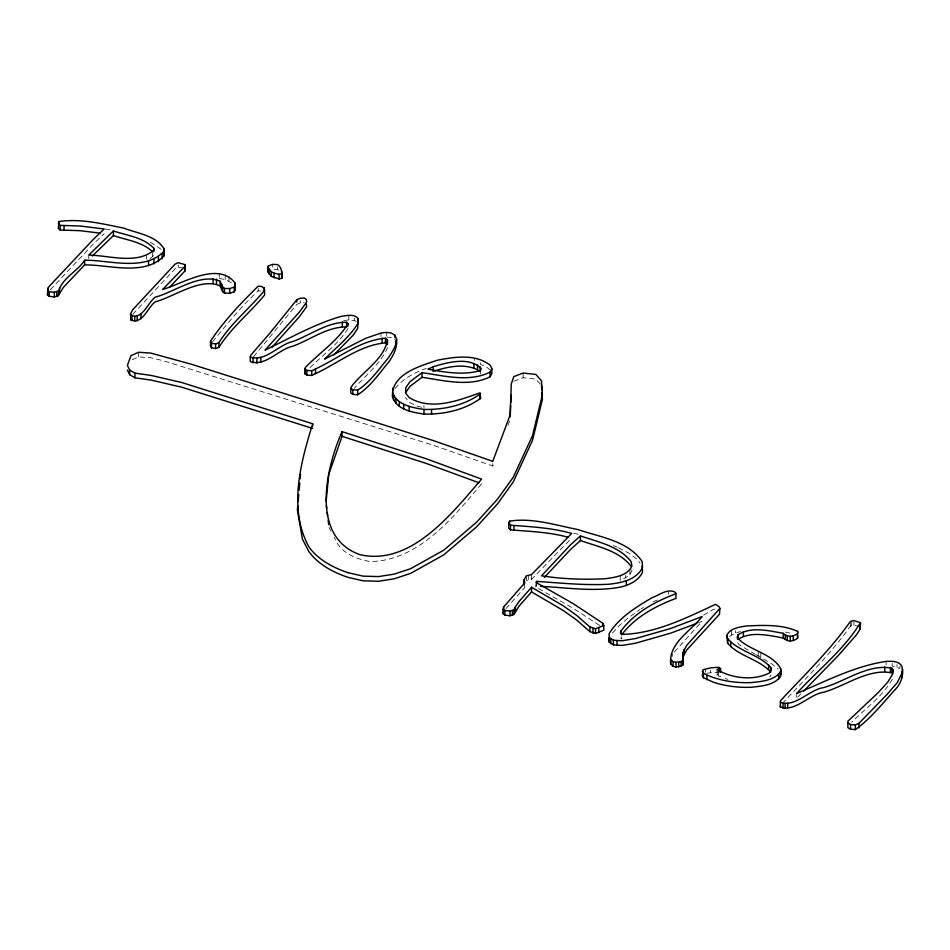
<?xml version="1.0" encoding="UTF-8"?>
<svg xmlns="http://www.w3.org/2000/svg" width="950" height="950" viewBox="0 0 950 950"><rect width="100%" height="100%" fill="white"/><g stroke="black" fill="none" stroke-linecap="round" stroke-linejoin="round"><path stroke-width="0.71" stroke-dasharray="4.75 3.56" d="M132.276 359.682L138.653 356.939L150.848 357.77L162.913 360.596L433.283 445.229L492.765 466.011L494.297 461.926M508.06 425.161L509.592 421.076M671.899 656.854L672.944 654.134M348.009 328.546C338.224 344.541 321.777 355.621 308.702 368.98M387.624 347.486C380.582 363.743 365.774 375.179 354.35 388.265M620.184 575.676L620.184 580.343L625.658 577.79L629.886 574.536L631.952 570.665L631.263 567.304M892.383 679.155C882.609 696.576 865.486 708.142 851.782 722.238M859.667 626.477L853.919 625.278L850.262 626.204C830.894 653.897 806.384 677.611 783.429 702.311M769.832 676.78L771.044 674.868M149.993 258.649L152.641 256.702L153.841 254.849L153.757 252.926M674.322 652.056L702.086 621.241L698.179 622.832M599.545 625.373L572.933 608.154L535.919 587.064L536.702 583.704M212.515 341.739C227.062 324.247 241.454 306.114 258.222 290.819L261.321 291.068M395.105 388.526C402.931 378.706 414.521 372.483 426.241 368.481M481.603 483.787C453.091 517.536 418.76 560.583 370.512 561.569C355.822 559.348 339.661 552.389 334.364 537.367M253.543 356.666L296.78 304.463L300.307 302.919L304.285 302.67M50.279 289.809L93.385 243.972L104.179 233.676M505.946 608.606L524.899 587.409L524.258 586.197M132.762 314.355L175.109 268.779L178.268 267.366L182.792 268.043M612.489 633.044L619.068 625.824L628.069 617.963L639.813 609.663M526.395 576.959L526.395 580.462L531.525 579.298L571.734 538.092M797.632 697.181L801.634 693.144M729.386 636.393L735.502 632.961L740.549 631.56M641.036 608.926L643.482 607.477M703.475 615.078L713.486 609.354L715.587 608.974L715.587 606.646M653.339 601.778L657.246 599.972M513.772 381.282L523.129 377.72L535.836 379.086L541.5 385.522M717.096 669.596L717.096 674.262L718.77 673.823M706.729 673.217L718.865 671.982M343.698 320.673L348.828 319.901L354.445 320.53L356.951 321.801M278.777 270.014L272.579 269.016L272.579 264.349M386.721 337.036L391.186 337.654L394.915 339.922M105.236 229.009L111.008 229.9M219.26 278.54L225.245 279.478L231.99 283.159M899.959 666.081L899.959 668.42L892.169 665.962L892.169 661.295M573.741 533.259L578.063 534.256M785.365 632.059L793.428 633.923M421.551 407.218L416.741 405.935L409.201 402.277L405.567 397.622M725.182 678.585L727.938 679.321M613.273 545.621L617.274 547.141M717.096 674.262L718.556 675.901L723.805 678.217M618.498 547.782L629.47 553.47L637.794 559.859L639.956 563.006M756.331 654.883L771.447 663.611L778.418 669.049M755.381 654.348L739.361 644.919L737.093 642.069L737.093 638.566M150.361 242.167L161.844 249.779M490.449 370.096L486.495 367.009L480.581 364.444L480.581 359.777M620.469 637.913L621.727 639.041L621.727 636.702M329.044 527.535L331.039 531.228M896.978 664.525L896.978 666.864M886.124 661.39L886.124 664.881M853.919 621.775L853.919 625.278M851.711 620.766L851.711 625.432M850.262 622.701L850.262 626.204M796.634 694.699L796.634 697.027M760.855 652.65L760.855 657.317M758.242 651.273L758.242 655.951M735.502 630.622L735.502 632.961M731.441 630.159L731.441 634.826M718.556 671.222L718.556 675.901M710.683 670.142L710.683 672.481M705.411 668.8L705.411 672.303M668.681 592.064L668.681 594.391M629.886 569.857L629.886 574.536M625.658 575.451L625.658 577.79M535.919 583.561L535.919 587.064M531.525 574.631L531.525 579.298M528.331 576.021L528.331 579.524M523.129 373.053L523.129 377.72M492.765 463.683L492.765 466.011M480.534 370.5L480.534 374.003M474.537 358.186L474.537 360.525M423.949 405.508L423.949 407.847M386.721 332.369L386.721 335.872M380.974 333.058L380.974 336.561M354.445 318.202L354.445 320.53M348.828 315.234L348.828 319.901M300.307 300.58L300.307 302.919M277.649 266.95L277.649 269.277M258.222 288.491L258.222 290.819M228.974 276.402L228.974 281.081M225.245 274.799L225.245 279.478M219.26 273.861L219.26 277.364M178.268 265.026L178.268 267.366M152.641 253.199L152.641 256.702M146.371 255.514L146.371 259.017M138.653 352.26L138.653 356.939M88.754 256.274L88.754 258.602"/><path stroke-width="1.43" d="M726.738 635.491L727.676 638.649C739.171 651.902 759.145 654.408 770.688 667.387L770.688 672.054C759.145 659.086 739.171 656.569 727.676 643.316L726.738 635.491C730.039 628.069 739.504 627.107 746.581 625.955C763.527 625.219 781.862 624.245 797.644 631.37L797.608 633.508C793.333 637.153 787.217 637.212 783.18 633.294C768.645 630.8 751.414 626.181 738.055 634.731L738.055 639.398C751.414 630.847 768.645 635.467 783.18 637.961C787.217 641.879 793.333 641.82 797.608 638.174L797.644 636.037M860.462 622.642C844.134 649.658 817.724 670.082 796.634 693.524C825.74 681.293 854.549 666.116 886.124 661.39C891.492 661.212 898.617 660.773 901.799 666.069C903.889 673.419 901.811 681.387 897.204 687.373C883.821 701.789 871.304 718.295 855.356 729.588L850.535 729.208L847.851 727.664L847.887 721.216L878.216 692.621L887.882 681.969L892.383 674.488L892.834 669.75L891.979 668.242C868.264 663.397 845.441 681.471 823.436 687.646C809.305 689.593 795.102 707.845 780.366 702.216L780.472 700.756C804.365 674.987 830.039 650.382 850.262 621.538L853.919 620.599L860.462 622.642L860.225 628.936L856.663 634.576L838.137 655.702L803.629 691.125M683.109 664.798L682.908 657.839L683.109 664.798L681.162 666.188L676.02 666.983L673.123 666.342L670.688 664.026C668.527 642.936 690.602 631.382 702.086 616.574L670.498 628.544L635.55 638.543L621.929 640.775L613.427 640.193L609.271 637.557L609.081 633.733C619.008 617.453 636.013 607.192 652.033 597.704C659.347 595.139 667.767 587.812 675.688 592.515L676.044 598.381C655.464 606.064 635.229 616.989 621.68 634.766M670.688 664.026L670.842 659.561M510.874 395.236L510.103 415.043L492.765 461.344L433.283 440.562L191.734 364.349L150.848 353.103L138.653 352.26L131.005 355.573L127.419 365.358L129.651 370.049L129.651 374.716L134.947 377.803L151.252 380.131L181.818 387.208L312.704 428.45M510.209 416.884L510.649 405.567M510.767 402.741L511.231 384.133L513.772 376.616L523.129 373.053L535.836 374.419L541.5 380.843L542.391 394.761L532.523 435.658L513.261 477.256L497.491 499.225L476.473 522.322L443.709 550.216L410.649 568.694L394.286 574.121L378.444 576.591L363.102 576.139L348.258 572.743M891.979 668.242L891.979 672.909C868.264 668.064 845.441 686.137 823.436 692.312C809.305 694.26 795.102 712.512 780.366 706.895L780.472 705.422M297.766 505.792L297.386 510.055L302.468 539.22L308.774 551.356A90.737 52.392 0 0 0 348.258 577.41L363.102 580.806L378.444 581.269L394.286 578.788L410.649 573.372L443.709 554.883L476.473 526.989L497.491 503.904L513.261 481.923L532.523 440.325L542.391 399.428L541.951 392.469M298.146 501.541L298.763 494.439M299.143 490.176L299.772 483.075M300.141 478.812L300.521 474.549M58.294 223.737L60.159 225.364L80.121 226.005L104.179 228.998L93.385 239.305L49.4 286.14L47.939 288.23L47.5 295.011L49.222 296.329L54.304 296.958L58.342 295.652L63.234 287.529L84.657 264.86C109.582 264.741 144.246 276.331 163.828 256.132L164.065 248.805C155.978 235.434 137.417 233.415 123.868 228.178C102.79 223.879 80.465 218.31 59.007 221.54L58.294 228.416L60.159 230.031L80.121 230.672L99.94 233.142M163.828 256.132L164.065 248.805M326.159 501.113L328.783 474.418L342.059 436.323L342.059 431.656L425.944 458.66L481.603 479.121C452.402 512.751 411.065 566.604 359.777 554.61C309.949 536.833 325.957 467.97 342.059 431.656M358.316 318.879L357.663 323.819C349.042 337.594 335.944 347.676 324.615 359.1L365.584 338.354L380.974 333.058L386.721 332.369L391.186 332.987L394.915 335.243L396.518 338.841C396.554 345.942 392.172 351.904 388.526 357.628C379.014 368.909 370.156 382.316 357.651 390.106L352.83 389.714L350.799 388.396L351.417 386.662C362.603 371.438 384.204 359.504 387.481 339.874L385.439 338.236C359.884 340.266 338.224 358.554 315.495 368.956L311.695 370.773L306.874 370.381L304.843 369.063L305.461 367.329C319.497 352.866 337.298 341.026 348.009 323.879L346.548 322.264C327.133 322.038 310.282 335.184 292.659 341.584C278.611 344.553 265.466 362.223 250.289 356.963L250.646 355.359L269.907 333.117L296.78 299.796L300.307 298.252L304.285 297.991L306.363 299.511L306.648 302.088L299.238 312.229L265.062 350.134C289.999 338.093 314.391 324.116 341.133 316.386C346.572 315.649 354.576 313.405 358.316 318.879L357.663 328.486L353.02 335.362L333.806 354.956M396.518 338.841C397.587 347.534 393.514 355.478 388.526 362.294C379.014 373.576 370.156 386.983 357.651 394.772L352.83 394.381L350.799 393.062L350.799 388.396M902.072 677.659L902.5 669.144M491.851 368.778L490.093 372.115C469.193 382.589 444.089 375.772 422.037 372.649L410.127 381.579L405.864 387.541L405.567 392.956L409.201 397.611C431.561 411.053 457.758 400.603 480.035 392.849L480.617 398.24C464.942 410.032 443.531 414.58 423.973 414.081C412.419 412.359 396.031 409.652 392.504 396.471C391.329 373.813 420.304 366.035 437.285 360.252C454.527 356.856 475.606 353.531 490.449 365.429L491.851 368.778L491.851 373.445L490.093 376.782C469.193 387.256 444.089 380.439 422.037 377.316L410.127 386.246L405.864 392.207M392.504 396.471L392.849 393.906M676.044 593.702C655.001 601.528 634.386 612.857 620.789 631.216L620.469 633.234L621.727 634.363C654.764 633.876 686.316 617.916 715.587 604.307L719.091 606.765L719.91 608.368L719.471 614.282L686.66 650.073L682.801 657.531L682.801 652.864L686.66 645.406L719.91 608.368M47.5 295.011L47.939 288.23M531.561 591.921L518.997 606.231L513.997 614.448L509.96 615.754L504.878 615.137L503.156 613.807L503.595 607.026L524.899 582.742L524.044 579.88L526.395 575.783L531.525 574.631L571.734 533.425C551.76 527.808 530.979 526.739 510.471 525.184L508.666 523.509L509.544 521.146C532.214 517.489 555.821 525.255 578.063 529.589C600.079 537.166 628.069 540.764 642.117 561.474L642.556 567.459C636.476 580.011 621.11 582.944 608.57 584.262C584.594 585.509 560.619 582.967 536.702 581.376L535.919 582.398L572.933 603.476L602.822 623.248L603.773 625.516L603.773 630.182L595.519 633.413L589.903 631.643L576.697 620.089L563.338 610.541L531.561 591.921L531.561 587.254L563.338 605.874L576.697 615.41L589.903 626.976L595.519 628.746L603.773 625.516M503.156 613.807L503.595 607.026M268.078 267.33L268.363 265.952L272.579 264.349L277.649 264.611C282.138 267.473 282.007 273.553 281.817 278.267L279.074 278.967L271.249 276.391L268.078 271.997L268.078 267.33L271.249 271.724L274.063 273.161L279.074 274.289L281.817 273.6M268.078 271.997L268.363 265.952M720.563 672.101L720.563 668.598L718.865 667.316L710.683 667.814L703.012 669.774L702.371 676.02L703.439 677.742L713.379 682.195A66.239 38.238 0 0 0 751.355 687.254C761.449 686.078 773.906 685.437 780.472 676.531L781.043 669.37C772.659 652.804 748.742 650.916 737.093 637.403L738.055 634.731M780.472 676.531L781.043 669.37M129.651 370.049L134.947 373.136L151.252 375.452L181.818 382.541L312.704 423.771C300.604 462.781 288.099 508.618 308.774 546.689A90.737 52.392 0 0 0 348.258 572.743M387.481 339.874L387.481 344.541L385.439 342.902C359.884 344.933 338.224 363.221 315.495 373.623L311.695 375.44L306.874 375.048L304.843 373.73L305.461 371.996M902.072 672.992L897.204 682.706L886.54 694.972L859.049 723.211L855.356 724.921L850.535 724.529L847.851 722.998M58.342 295.652C57.962 279.846 77.366 272.211 84.657 260.193C109.582 260.062 144.246 271.652 163.828 251.465M513.997 614.448L513.997 609.781L515.411 606.884L518.997 601.552L531.561 587.254M210.508 341.157C223.82 321.076 241.003 302.919 258.222 286.152L261.321 286.401L264.302 288.076L264.682 294.916C249.909 312.847 231.325 327.56 218.856 347.427L215.614 348.567L211.494 347.843L210.508 345.824L210.508 341.157L211.494 343.176L211.494 347.843M210.508 345.824L211.518 343.781M185.06 266.214L162.652 289.489C182.804 283.646 218.357 260.68 235.208 283.207L235.256 290.071L234.27 291.793L229.734 293.229L224.497 293.123L222.632 291.638L220.139 285.938C200.604 277.056 173.957 296.982 155.206 301.851C147.689 307.266 142.334 325.173 130.827 319.829L130.577 313.856L132.762 309.688L175.109 264.112L178.268 262.687L184.941 264.611L185.06 270.881L169.682 287.114M234.27 291.793L234.27 287.126L235.256 285.392M392.504 391.804C396.031 404.985 412.419 407.692 423.973 409.414C443.531 409.913 464.942 405.365 480.617 393.573M211.494 343.176L215.614 343.9L218.856 342.76C231.325 322.893 249.909 308.18 264.682 290.237M702.371 671.353L703.439 673.063L706.895 675.082L713.379 677.528A66.239 38.238 0 0 0 751.355 682.587C761.449 681.411 773.906 680.77 780.472 671.864M130.577 313.856L130.827 315.162C142.334 320.494 147.689 302.599 155.206 297.172C173.957 292.315 200.604 272.389 220.139 281.271L222.632 286.971L222.632 291.638M271.842 347.474L299.238 316.896L306.648 306.755L306.363 304.19M544.421 577.351L570.558 549.456L580.438 540.562L580.438 535.895C598.037 542.058 618.972 546.036 631.038 561.509L631.952 565.998C627.534 575.842 614.971 577.315 605.506 578.728C584.167 579.797 562.649 579.108 541.524 575.807L570.558 544.789L580.438 535.895M92.388 255.989L113.418 235.6L113.418 230.933C127.015 235.6 143.45 237.263 153.757 248.247L153.841 250.183C136.8 264.824 109.119 255.372 88.754 255.111L113.418 230.933M670.688 659.359L673.123 661.675L676.02 662.316L681.162 661.521L683.109 660.131M47.5 290.332L49.222 291.662L54.304 292.279L58.342 290.973M503.156 609.14L504.878 610.47L509.96 611.087L513.997 609.781M250.289 356.963L250.289 361.629C265.466 366.89 278.611 349.22 292.659 346.251C310.282 339.851 327.133 326.705 346.548 326.931L346.548 322.264M433.164 366.759L427.987 369.182C445.063 372.281 463.612 375.559 480.534 370.5L481.294 368.719C469.288 356.262 447.854 362.318 433.164 366.759L433.164 371.426M540.669 586.364C567.34 587.634 594.391 592.111 620.884 587.005C629.541 584.962 638.661 580.557 642.556 572.126L642.117 566.141M696.884 623.354L670.498 633.222L635.55 643.209L621.929 645.442L613.427 644.86L609.271 642.224L609.081 638.4M434.364 371.034C448.768 366.451 466.664 362.591 480.142 371.462L480.142 366.795M222.632 286.971L224.497 288.456L229.734 288.551L234.27 287.126M770.688 667.387L771.044 670.201L769.227 673.063C753.54 681.008 731.761 678.431 717.096 669.596L720.563 668.598M508.666 523.509L508.666 528.176L510.471 529.851C529.72 531.466 549.314 532.048 568.124 537.249M113.418 235.6C126.635 240.101 142.346 241.834 152.772 251.916M580.438 540.562C598.037 546.725 618.972 550.703 631.038 566.176M342.059 436.323L425.944 463.327L478.848 482.719M480.035 397.516L480.617 398.24M127.419 370.037L129.651 374.716M395.449 341.121L396.518 343.52M780.366 671.555L781.043 674.049M902.025 671.769L902.5 673.823M326.384 505.459L326.729 508.404M327.263 512.822L327.619 515.767M328.154 520.173L328.688 524.59M185.06 270.881L184.941 264.611M541.5 385.522L541.773 389.69M281.817 278.267L281.675 271.261M235.256 290.071L235.208 283.207M682.801 652.864L682.908 662.506M892.834 669.75L892.834 673.253M890.387 667.304L890.387 671.971M884.747 666.734L884.747 671.401M860.225 624.269L860.225 628.936M859.049 723.211L859.049 727.89M855.356 724.921L855.356 729.588M850.535 724.529L850.535 729.208M797.644 631.37L797.608 638.174M793.274 635.859L793.274 640.538M790.246 636.417L790.246 641.084M787.716 703.309L787.716 707.976M787.241 635.93L787.241 640.597M785.306 634.648L785.306 639.314M785.068 703.819L785.068 708.498M783.18 633.294L783.18 637.961M783.061 703.617L783.061 708.296M780.366 702.216L780.366 706.895M778.632 674.334L778.632 679.012M768.609 664.715L768.609 669.382M743.363 631.584L743.363 636.262M730.728 641.962L730.728 646.629M727.676 638.649L727.676 643.316M718.77 669.144L718.77 672.648M706.895 675.082L706.895 679.749M703.439 673.063L703.439 677.742M683.976 649.491L683.976 654.158M681.162 661.521L681.162 666.188M678.739 662.257L678.739 666.924M676.02 662.316L676.02 666.983M673.123 661.675L673.123 666.342M626.359 580.783L626.359 585.449M620.789 631.216L620.789 633.555M617.037 640.834L617.037 645.501M613.427 640.193L613.427 644.86M610.85 639.018L610.85 643.696M609.271 637.557L609.271 642.224M602.822 623.248L602.822 625.575M598.797 628.009L598.797 632.676M595.519 628.746L595.519 633.413M593.061 628.532L593.061 633.199M589.903 626.976L589.903 631.643M536.702 581.376L536.702 583.704M524.258 581.519L524.258 585.022M524.044 579.88L524.044 584.547M515.411 606.884L515.411 611.551M513.914 525.837L513.914 530.504M512.406 610.696L512.406 615.363M510.471 525.184L510.471 529.851M509.96 611.087L509.96 615.754M509.544 521.146L509.544 523.486M504.878 610.47L504.878 615.137M490.093 372.115L490.093 376.782M479.726 394.891L479.726 399.558M477.541 364.954L477.541 369.633M473.943 363.434L473.943 368.101M431.549 409.604L431.549 414.283M423.973 409.414L423.973 414.081M422.037 372.649L422.037 377.316M409.189 406.351L409.189 411.017M403.738 404.178L403.738 408.844M399.321 401.624L399.321 406.291M395.936 398.703L395.936 403.37M394.915 335.243L394.915 337.582M393.561 395.402L393.561 400.081M393.015 387.944L393.015 390.284M385.439 338.236L385.439 342.902M382.149 337.986L382.149 342.653M357.651 390.106L357.651 394.772M352.83 389.714L352.83 394.381M348.009 323.879L348.009 326.206M342.344 321.979L342.344 326.646M315.495 368.956L315.495 373.623M312.704 423.771L312.704 426.111M311.695 370.773L311.695 375.44M306.874 370.381L306.874 375.048M304.843 369.063L304.843 373.73M296.78 299.796L296.78 302.136M279.074 274.289L279.074 278.967M274.063 273.161L274.063 277.827M271.249 271.724L271.249 276.391M269.147 269.515L269.147 274.182M264.302 288.076L264.302 290.415M260.846 357.331L260.846 361.997M256.868 358.447L256.868 363.114M253.044 358.174L253.044 362.841M229.734 288.551L229.734 293.229M224.497 288.456L224.497 293.123M221.754 284.252L221.754 288.919M220.139 281.271L220.139 285.938M218.856 342.76L218.856 347.427M216.517 279.062L216.517 283.729M215.614 343.9L215.614 348.567M213.073 278.599L213.073 283.266M162.07 254.03L162.07 258.697M158.448 256.904L158.448 261.571M153.936 259.184L153.936 263.851M153.757 248.247L153.757 251.75M148.521 260.87L148.521 265.537M140.944 313.928L140.944 318.594M137.192 316.184L137.192 320.851M134.947 373.136L134.947 377.803M134.757 316.504L134.757 321.171M131.967 315.946L131.967 320.613M130.827 315.162L130.827 319.829M84.657 260.193L84.657 264.86M64.054 225.803L64.054 230.47M60.159 225.364L60.159 230.031M59.553 288.159L59.553 292.826M59.007 221.54L59.007 223.879M56.739 291.899L56.739 296.566M54.304 292.279L54.304 296.958M49.222 291.662L49.222 296.329"/></g></svg>
